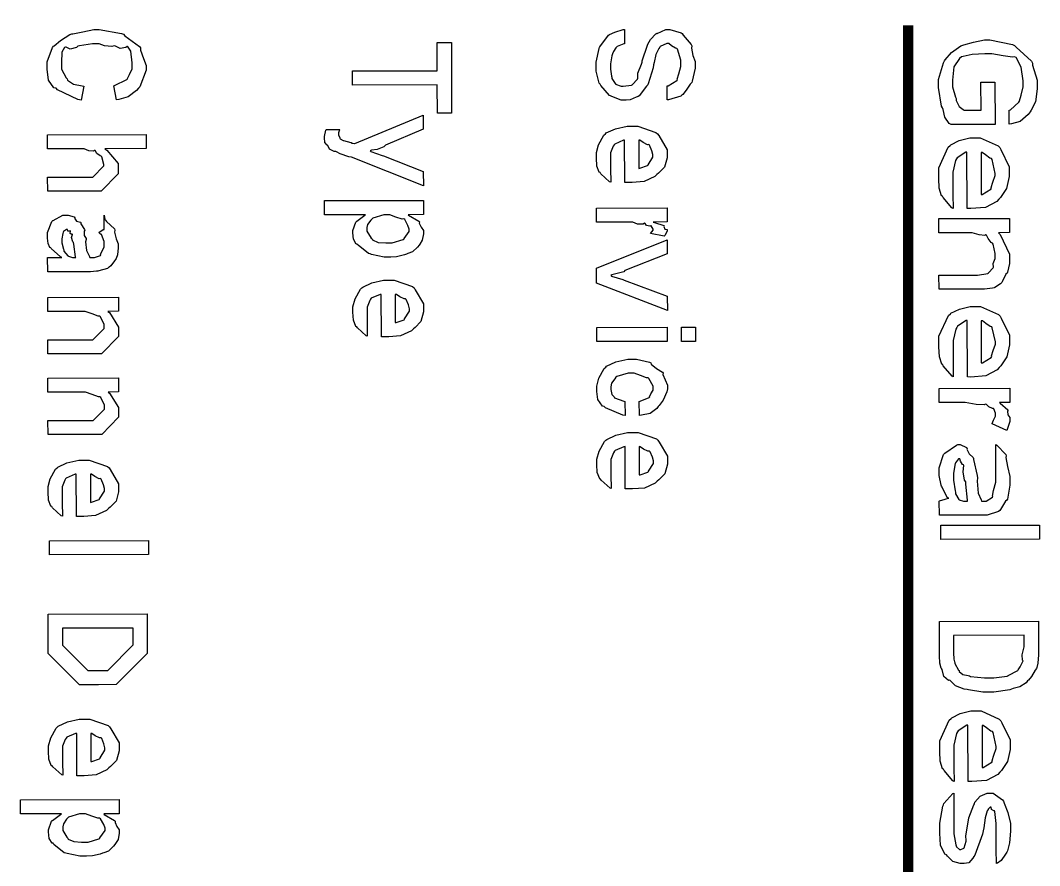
# Model space of a CAD drawing. Extents: x 0.1 to 11.6, y 0.3 to 16.2.
# Drawn here: x 8.852 to 9.854, y 3.405 to 4.237 of the extents above; entities that cross this region are included whole.
import ezdxf

# ---------------------------------------------------------------- set-up
doc = ezdxf.new("R2010")
doc.units = 0
doc.layers.get('0').update_dxf_attribs({"linetype": 'CONTINUOUS'})

msp = doc.modelspace()

# ---------------------------------------------------------------- linework, layer by layer
at = {"color": 0, "const_width": 0.01}
msp.add_lwpolyline([(9.72499, 4.23167), (9.72499, 2.87831)], dxfattribs=at)
at = {"color": 0}
for points in [[(8.91417, 4.17204), (8.91135, 4.15815), (8.90821, 4.15869), (8.88824, 4.16846), (8.88683, 4.16986), (8.88465, 4.17031), (8.87929, 4.17785), (8.87815, 4.18864), (8.87815, 4.19069), (8.87815, 4.19586), (8.88319, 4.21001), (8.88422, 4.21132), (8.88476, 4.21169), (8.89111, 4.21696), (8.90028, 4.22282), (8.90224, 4.22347), (8.90332, 4.22336), (8.91308, 4.22537), (8.92383, 4.2276), (8.9274, 4.2276), (8.92919, 4.22765), (8.95117, 4.22385), (8.95301, 4.22304), (8.95438, 4.22146), (8.96875, 4.21104), (8.96972, 4.20958), (8.96994, 4.20731), (8.97288, 4.19906), (8.97537, 4.19233), (8.97537, 4.19006), (8.97537, 4.18772), (8.96907, 4.17122), (8.96778, 4.16986), (8.96599, 4.16754), (8.95779, 4.16146), (8.94857, 4.1589), (8.94629, 4.15836), (8.94368, 4.17225), (8.94439, 4.17264), (8.95643, 4.17844), (8.95714, 4.17919), (8.95703, 4.17936), (8.95915, 4.18354), (8.96149, 4.18907), (8.96149, 4.19092), (8.96149, 4.19476), (8.96024, 4.20622), (8.95714, 4.21126), (8.95671, 4.2111), (8.9554, 4.21013), (8.94992, 4.20915), (8.94521, 4.21143), (8.9439, 4.21175), (8.94174, 4.2111), (8.93446, 4.21175), (8.92914, 4.21371), (8.9274, 4.21371), (8.92264, 4.21371), (8.90967, 4.21175), (8.90831, 4.21132), (8.90685, 4.21007), (8.90076, 4.20839), (8.8966, 4.21018), (8.89594, 4.21044), (8.89497, 4.20985), (8.89253, 4.20524), (8.89204, 4.19515), (8.89204, 4.19179), (8.89204, 4.18864), (8.89671, 4.18007), (8.89768, 4.17919), (8.89811, 4.17774), (8.90386, 4.17393), (8.91233, 4.17236), (8.91417, 4.17204)], [(9.44596, 4.2276), (9.44596, 4.21371), (9.44521, 4.2136), (9.43886, 4.2111), (9.43836, 4.21067), (9.4375, 4.20958), (9.435, 4.20611), (9.43403, 4.20367), (9.43381, 4.20285), (9.43338, 4.20176), (9.43207, 4.19379), (9.43207, 4.19114), (9.43207, 4.18858), (9.43315, 4.18169), (9.43338, 4.18093), (9.43349, 4.17947), (9.43685, 4.17458), (9.43728, 4.17421), (9.43722, 4.17383), (9.44276, 4.17204), (9.44467, 4.17204), (9.44467, 4.17204), (9.45269, 4.17296), (9.45335, 4.17312), (9.45335, 4.17324), (9.45888, 4.17893), (9.45921, 4.17985), (9.45921, 4.17985), (9.45921, 4.18457), (9.46283, 4.19347), (9.46332, 4.19547), (9.46349, 4.19672), (9.46847, 4.21235), (9.46897, 4.21326), (9.46897, 4.21326), (9.47168, 4.21793), (9.47678, 4.22353), (9.47765, 4.22412), (9.47819, 4.2239), (9.48654, 4.22781), (9.48936, 4.22781), (9.4904, 4.22781), (9.50157, 4.22439), (9.50261, 4.22368), (9.50353, 4.22217), (9.51161, 4.21306), (9.51215, 4.21175), (9.51178, 4.20947), (9.51324, 4.20199), (9.5154, 4.19613), (9.5154, 4.19417), (9.5154, 4.18951), (9.51269, 4.17686), (9.51215, 4.17551), (9.51069, 4.17388), (9.50672, 4.16803), (9.50347, 4.1639), (9.50239, 4.16314), (9.50125, 4.162), (9.48921, 4.15842), (9.48785, 4.15836), (9.48785, 4.17225), (9.48899, 4.17242), (9.4975, 4.17746), (9.49804, 4.17833), (9.49772, 4.17871), (9.49929, 4.18403), (9.50151, 4.19135), (9.50151, 4.19374), (9.50151, 4.1976), (9.49826, 4.20833), (9.49761, 4.20915), (9.49625, 4.20921), (9.49218, 4.21158), (9.48942, 4.21392), (9.4885, 4.21392), (9.48763, 4.21392), (9.48118, 4.21104), (9.48068, 4.21044), (9.4796, 4.20899), (9.47672, 4.20301), (9.4751, 4.19526), (9.47461, 4.19287), (9.47401, 4.18994), (9.4694, 4.17421), (9.46897, 4.17333), (9.46756, 4.17193), (9.46039, 4.16249), (9.45942, 4.16183), (9.45747, 4.16103), (9.45156, 4.15864), (9.44749, 4.15815), (9.44618, 4.15815), (9.44271, 4.15815), (9.43338, 4.16162), (9.43229, 4.16228), (9.43115, 4.1626), (9.42253, 4.17253), (9.42188, 4.17378), (9.42096, 4.17486), (9.41818, 4.18658), (9.41818, 4.19049), (9.41818, 4.19542), (9.4209, 4.20893), (9.42144, 4.21024), (9.42171, 4.21072), (9.43012, 4.22206), (9.43121, 4.22282), (9.43121, 4.22282), (9.43647, 4.22521), (9.44456, 4.2276), (9.44596, 4.2276)], [(9.1785, 4.1869), (9.26183, 4.18712), (9.26183, 4.2149), (9.27572, 4.2149), (9.27593, 4.14546), (9.26204, 4.14546), (9.26183, 4.17324), (9.1785, 4.17301), (9.1785, 4.1869)], [(9.7965, 4.17594), (9.81039, 4.17594), (9.8106, 4.13428), (9.76742, 4.13428), (9.76551, 4.13525), (9.76113, 4.14128), (9.75933, 4.14899), (9.75874, 4.15078), (9.75776, 4.15235), (9.75483, 4.17063), (9.75483, 4.17247), (9.75483, 4.17856), (9.75988, 4.19504), (9.7609, 4.19678), (9.76144, 4.19797), (9.76768, 4.20508), (9.77675, 4.21154), (9.77869, 4.2124), (9.77978, 4.21257), (9.78939, 4.21528), (9.80007, 4.21761), (9.80365, 4.21761), (9.8055, 4.21767), (9.82781, 4.21294), (9.82969, 4.21197), (9.83117, 4.21029), (9.84625, 4.1965), (9.84728, 4.19461), (9.84728, 4.19276), (9.85206, 4.1779), (9.85206, 4.1729), (9.85206, 4.16922), (9.85032, 4.15668), (9.84608, 4.14828), (9.84489, 4.14665), (9.8431, 4.14404), (9.83524, 4.13732), (9.82667, 4.13493), (9.82449, 4.1345), (9.82449, 4.14839), (9.82553, 4.14876), (9.83404, 4.15603), (9.83469, 4.15707), (9.83442, 4.15739), (9.83604, 4.16303), (9.83817, 4.17117), (9.83817, 4.17269), (9.83817, 4.17725), (9.83604, 4.19075), (9.83111, 4.20014), (9.82969, 4.20068), (9.82781, 4.20036), (9.81847, 4.20176), (9.80729, 4.20378), (9.80453, 4.20372), (9.80035, 4.20372), (9.78787, 4.20301), (9.77914, 4.20122), (9.77761, 4.20068), (9.77539, 4.19928), (9.76981, 4.19092), (9.76872, 4.17774), (9.76872, 4.17333), (9.76872, 4.17128), (9.77165, 4.16103), (9.77219, 4.15989), (9.7724, 4.15788), (9.77528, 4.15207), (9.77924, 4.14899), (9.78, 4.14817), (9.79671, 4.14817), (9.7965, 4.17594)], [(9.15256, 4.12929), (9.16581, 4.12929), (9.16553, 4.1289), (9.16471, 4.12597), (9.16471, 4.12494), (9.16471, 4.12392), (9.16581, 4.1211), (9.16601, 4.12082), (9.16613, 4.12011), (9.16911, 4.1186), (9.16949, 4.11843), (9.16949, 4.11843), (9.17682, 4.11638), (9.17796, 4.11604), (9.17785, 4.11604), (9.17751, 4.11572), (9.18044, 4.1155), (9.18078, 4.1154), (9.24804, 4.14339), (9.24804, 4.1295), (9.21072, 4.11388), (9.20915, 4.11236), (9.20281, 4.10949), (9.19706, 4.10889), (9.19575, 4.10846), (9.19635, 4.10758), (9.20747, 4.10379), (9.20876, 4.10325), (9.24804, 4.08783), (9.24826, 4.07394), (9.17751, 4.10194), (9.17464, 4.10254), (9.16635, 4.10525), (9.1626, 4.10747), (9.16189, 4.10781), (9.16032, 4.10781), (9.1556, 4.11003), (9.15408, 4.11356), (9.15365, 4.1141), (9.15349, 4.11399), (9.15115, 4.11643), (9.15082, 4.12104), (9.15082, 4.12256), (9.15082, 4.12256), (9.15224, 4.12869), (9.15256, 4.12929)], [(9.43224, 4.09104), (9.43246, 4.07758), (9.43132, 4.07796), (9.42269, 4.08578), (9.42204, 4.08692), (9.42111, 4.08724), (9.41878, 4.09337), (9.41835, 4.1014), (9.41835, 4.10406), (9.41835, 4.10667), (9.42051, 4.11436), (9.42572, 4.12381), (9.42725, 4.12511), (9.428, 4.12587), (9.43696, 4.13004), (9.44851, 4.13271), (9.45242, 4.13271), (9.45893, 4.13271), (9.47694, 4.12642), (9.47846, 4.12511), (9.4796, 4.12332), (9.48779, 4.10938), (9.48779, 4.10471), (9.48779, 4.10156), (9.48525, 4.09212), (9.47944, 4.08626), (9.47781, 4.08496), (9.47581, 4.08301), (9.46522, 4.07813), (9.4535, 4.07715), (9.4496, 4.07715), (9.44878, 4.07715), (9.44694, 4.07715), (9.44635, 4.07715), (9.44612, 4.11882), (9.44499, 4.11876), (9.43631, 4.11496), (9.43571, 4.11426), (9.43485, 4.11279), (9.43224, 4.10628), (9.43224, 4.10406), (9.43224, 4.10211), (9.43224, 4.09771), (9.43224, 4.09625), (9.43224, 4.09494), (9.43224, 4.09201), (9.43224, 4.09104)], [(8.87831, 4.12418), (8.97553, 4.1244), (8.97553, 4.11051), (8.93474, 4.11029), (8.93679, 4.1091), (8.94775, 4.09571), (8.94775, 4.09119), (8.94775, 4.08556), (8.93126, 4.06863), (8.9215, 4.06863), (8.87853, 4.06863), (8.87831, 4.08251), (8.91846, 4.08251), (8.92279, 4.08251), (8.93386, 4.09358), (8.93386, 4.09489), (8.93386, 4.09489), (8.93169, 4.10249), (8.93126, 4.10314), (8.93012, 4.10325), (8.92692, 4.10568), (8.92524, 4.1085), (8.92453, 4.10878), (8.92356, 4.10813), (8.919, 4.1084), (8.9145, 4.11029), (8.91303, 4.11029), (8.87831, 4.11029), (8.87831, 4.12418)], [(9.76893, 4.06543), (9.76915, 4.05154), (9.76801, 4.05219), (9.75933, 4.06233), (9.75874, 4.06369), (9.75781, 4.06407), (9.75547, 4.0715), (9.75504, 4.08111), (9.75504, 4.08431), (9.75504, 4.09164), (9.76443, 4.11203), (9.76633, 4.11361), (9.76688, 4.11432), (9.77518, 4.11838), (9.78575, 4.12099), (9.78933, 4.12099), (9.79579, 4.12099), (9.81358, 4.11307), (9.81515, 4.11143), (9.81629, 4.10949), (9.82449, 4.09272), (9.82449, 4.08713), (9.82449, 4.08317), (9.82189, 4.07129), (9.81597, 4.0625), (9.81429, 4.06087), (9.81228, 4.05849), (9.801, 4.05251), (9.78657, 4.05149), (9.78304, 4.05154), (9.78282, 4.1071), (9.78174, 4.1071), (9.77322, 4.10146), (9.77263, 4.10037), (9.77171, 4.09869), (9.76893, 4.08746), (9.76893, 4.08365), (9.76893, 4.08083), (9.76893, 4.07449), (9.76893, 4.07238), (9.76893, 4.07064), (9.76893, 4.06674), (9.76893, 4.06543)], [(9.46001, 4.11882), (9.46001, 4.09104), (9.46099, 4.09115), (9.46858, 4.09386), (9.46912, 4.09429), (9.46912, 4.09467), (9.4739, 4.10221), (9.4739, 4.10471), (9.4739, 4.10471), (9.47293, 4.1084), (9.47065, 4.11382), (9.47, 4.11447), (9.46864, 4.11436), (9.46436, 4.11638), (9.46104, 4.11876), (9.46001, 4.11882)], [(9.79671, 4.06543), (9.79779, 4.06549), (9.80632, 4.07075), (9.80692, 4.07172), (9.80664, 4.07221), (9.80838, 4.07747), (9.8106, 4.08393), (9.8106, 4.08604), (9.8106, 4.08604), (9.80751, 4.09983), (9.80692, 4.10081), (9.80544, 4.10118), (9.80122, 4.10428), (9.79779, 4.10667), (9.79671, 4.10667), (9.79671, 4.06543)], [(9.15093, 4.05929), (9.24815, 4.05951), (9.24815, 4.04563), (9.23318, 4.04542), (9.23335, 4.04492), (9.2436, 4.03911), (9.24425, 4.03847), (9.24403, 4.03728), (9.24588, 4.03315), (9.24815, 4.02983), (9.24815, 4.02869), (9.24815, 4.02664), (9.24701, 4.02035), (9.24453, 4.01644), (9.24382, 4.01546), (9.2424, 4.01367), (9.23747, 4.00894), (9.23296, 4.00726), (9.23167, 4.00678), (9.22939, 4.00603), (9.22179, 4.00412), (9.21599, 4.00375), (9.21408, 4.00375), (9.20947, 4.00375), (9.197, 4.00646), (9.19564, 4.007), (9.19401, 4.00726), (9.18381, 4.01551), (9.18306, 4.01654), (9.18212, 4.01654), (9.17925, 4.02143), (9.17871, 4.02772), (9.17871, 4.02979), (9.17871, 4.02979), (9.18158, 4.03825), (9.18218, 4.0389), (9.18251, 4.03896), (9.19037, 4.04497), (9.19129, 4.04542), (9.15093, 4.04542), (9.15093, 4.05929)], [(9.41846, 4.05197), (9.4879, 4.05219), (9.4879, 4.03831), (9.47401, 4.03808), (9.47542, 4.03776), (9.48465, 4.03472), (9.48508, 4.0344), (9.48481, 4.03386), (9.48579, 4.03136), (9.4879, 4.03087), (9.4879, 4.03071), (9.4879, 4.02914), (9.48551, 4.02496), (9.48508, 4.02442), (9.4714, 4.02701), (9.4714, 4.02701), (9.47401, 4.03011), (9.47401, 4.03114), (9.47401, 4.03114), (9.47217, 4.0344), (9.47185, 4.03461), (9.47097, 4.03424), (9.46772, 4.03472), (9.46631, 4.03689), (9.46576, 4.037), (9.4644, 4.03619), (9.45882, 4.03624), (9.45426, 4.03808), (9.45275, 4.03808), (9.41846, 4.03808), (9.41846, 4.05197)], [(8.89236, 4.00321), (8.89106, 4.00396), (8.88206, 4.0121), (8.88151, 4.01297), (8.88075, 4.01303), (8.87885, 4.01719), (8.87847, 4.02251), (8.87847, 4.02425), (8.87847, 4.0281), (8.8826, 4.03879), (8.88346, 4.03967), (8.8839, 4.03982), (8.8935, 4.04487), (8.89671, 4.04487), (8.89882, 4.04487), (8.90451, 4.04324), (8.90517, 4.04292), (8.90494, 4.04221), (8.90701, 4.03917), (8.91086, 4.03825), (8.91124, 4.03771), (8.91119, 4.03662), (8.91471, 4.03103), (8.91493, 4.03033), (8.91444, 4.02914), (8.9145, 4.0249), (8.91629, 4.02219), (8.91644, 4.02121), (8.91585, 4.01888), (8.91683, 4.01015), (8.91976, 4.00418), (8.92014, 4.00321), (8.92074, 4.00321), (8.92204, 4.00321), (8.92253, 4.00321), (8.92458, 4.00321), (8.93033, 4.00537), (8.93078, 4.00581), (8.93039, 4.00624), (8.93403, 4.01389), (8.93403, 4.01644), (8.93403, 4.01893), (8.93147, 4.02588), (8.93099, 4.02642), (8.9305, 4.02636), (8.92882, 4.02794), (8.933, 4.03076), (8.93403, 4.03099), (8.93403, 4.04487), (8.93397, 4.04487), (8.93474, 4.04058), (8.93554, 4.0401), (8.93642, 4.03879), (8.94412, 4.03142), (8.94467, 4.03033), (8.94433, 4.02826), (8.94575, 4.02165), (8.94792, 4.01676), (8.94792, 4.01514), (8.94792, 4.01286), (8.94726, 4.00603), (8.94575, 4.00233), (8.94532, 4.00147), (8.94418, 3.99994), (8.94081, 3.99528), (8.93901, 3.99382), (8.93837, 3.99343), (8.93728, 3.99268), (8.92899, 3.99013), (8.92796, 3.98996), (8.92665, 3.98981), (8.92062, 3.98932), (8.91862, 3.98932), (8.90756, 3.98932), (8.90315, 3.98932), (8.89324, 3.98932), (8.88997, 3.98932), (8.88715, 3.98932), (8.88081, 3.98932), (8.87869, 3.98932), (8.87847, 4.00321), (8.88194, 4.00321), (8.88976, 4.00321), (8.89236, 4.00321)], [(9.213, 4.04542), (9.20915, 4.04542), (9.1984, 4.04215), (9.1976, 4.0415), (9.19646, 4.04015), (9.19319, 4.03581), (9.1926, 4.03276), (9.1926, 4.03174), (9.1926, 4.02924), (9.19672, 4.02246), (9.1976, 4.02175), (9.19803, 4.02072), (9.20356, 4.01818), (9.2111, 4.01764), (9.21365, 4.01764), (9.2175, 4.01764), (9.22819, 4.02111), (9.22906, 4.02175), (9.22917, 4.02208), (9.23426, 4.02903), (9.23426, 4.03131), (9.23426, 4.03131), (9.23286, 4.03494), (9.22971, 4.04058), (9.22885, 4.04129), (9.22721, 4.04118), (9.22108, 4.04318), (9.215, 4.04542), (9.213, 4.04542)], [(9.75538, 3.97217), (9.75515, 3.98606), (9.78965, 3.98606), (9.79324, 3.98606), (9.80344, 3.98768), (9.80399, 3.98801), (9.80393, 3.98817), (9.80865, 3.99322), (9.80897, 3.99387), (9.80886, 3.99387), (9.80869, 3.9975), (9.81071, 4.00228), (9.81071, 4.00385), (9.81071, 4.00726), (9.80854, 4.01654), (9.80811, 4.01753), (9.80675, 4.01818), (9.80365, 4.02203), (9.80203, 4.02522), (9.80137, 4.02556), (9.80029, 4.02496), (9.79482, 4.02576), (9.78797, 4.02772), (9.78575, 4.02772), (9.75515, 4.02772), (9.75515, 4.04161), (9.8246, 4.04183), (9.8246, 4.02794), (9.81396, 4.02772), (9.81543, 4.02599), (9.8246, 4.00678), (9.8246, 4.00038), (9.8246, 3.99729), (9.82275, 3.98888), (9.82243, 3.98801), (9.82107, 3.98699), (9.81754, 3.97939), (9.817, 3.97868), (9.81597, 3.97749), (9.81033, 3.97369), (9.80963, 3.97347), (9.80783, 3.97314), (9.80003, 3.97217), (9.79747, 3.97217), (9.75538, 3.97217)], [(8.90625, 4.00321), (8.90603, 4.00407), (8.90419, 4.01654), (8.90408, 4.01818), (8.90315, 4.01888), (8.90196, 4.02289), (8.90289, 4.02582), (8.90278, 4.02621), (8.9024, 4.0261), (8.90067, 4.02707), (8.90104, 4.02946), (8.90082, 4.02968), (8.90039, 4.02935), (8.89839, 4.02914), (8.89806, 4.03099), (8.898, 4.03099), (8.89697, 4.03099), (8.89415, 4.02881), (8.89388, 4.02838), (8.8935, 4.02696), (8.89236, 4.02186), (8.89236, 4.02013), (8.89236, 4.01779), (8.89399, 4.0115), (8.89432, 4.01079), (8.89447, 4.0095), (8.89844, 4.00504), (8.89887, 4.00472), (8.89887, 4.00472), (8.90294, 4.00321), (8.90429, 4.00321), (8.90625, 4.00321)], [(9.41851, 3.993), (9.48796, 4.02078), (9.48796, 4.00689), (9.44629, 3.99061), (9.44515, 3.98921), (9.4336, 3.98622), (9.4324, 3.98583), (9.43326, 3.98497), (9.44433, 3.98161), (9.44564, 3.98107), (9.48796, 3.96522), (9.48817, 3.95133), (9.41851, 3.97803), (9.41851, 3.993)], [(9.19271, 3.93929), (9.19293, 3.92583), (9.19179, 3.92621), (9.18317, 3.93403), (9.18251, 3.93517), (9.18158, 3.93549), (9.17925, 3.94162), (9.17882, 3.94965), (9.17882, 3.95231), (9.17882, 3.95492), (9.18099, 3.96262), (9.18619, 3.97206), (9.18772, 3.97336), (9.18847, 3.97412), (9.19743, 3.97829), (9.20899, 3.98096), (9.21289, 3.98096), (9.2194, 3.98096), (9.23742, 3.97467), (9.23893, 3.97336), (9.24007, 3.97157), (9.24826, 3.95763), (9.24826, 3.95296), (9.24826, 3.94982), (9.24571, 3.94038), (9.2399, 3.93451), (9.23828, 3.93321), (9.23628, 3.93126), (9.22569, 3.92638), (9.21397, 3.9254), (9.21007, 3.9254), (9.20925, 3.9254), (9.20742, 3.9254), (9.20682, 3.9254), (9.2066, 3.96707), (9.20546, 3.96701), (9.19678, 3.96322), (9.19618, 3.96251), (9.19532, 3.96104), (9.19271, 3.95454), (9.19271, 3.95231), (9.19271, 3.95036), (9.19271, 3.94596), (9.19271, 3.9445), (9.19271, 3.94319), (9.19271, 3.94026), (9.19271, 3.93929)], [(8.87858, 3.96408), (8.94803, 3.96431), (8.94803, 3.95042), (8.93782, 3.95019), (8.93918, 3.94911), (8.94803, 3.93494), (8.94803, 3.93024), (8.94803, 3.92546), (8.93153, 3.90853), (8.92046, 3.90853), (8.87879, 3.90853), (8.87858, 3.92242), (8.91721, 3.92242), (8.92307, 3.92242), (8.93414, 3.93349), (8.93414, 3.93457), (8.93414, 3.93733), (8.9305, 3.94488), (8.92979, 3.94564), (8.92828, 3.94564), (8.92225, 3.94792), (8.91553, 3.95019), (8.91331, 3.95019), (8.87858, 3.95019), (8.87858, 3.96408)], [(9.22049, 3.96707), (9.22049, 3.93929), (9.22146, 3.9394), (9.22906, 3.94211), (9.2296, 3.94254), (9.2296, 3.94293), (9.23438, 3.95047), (9.23438, 3.95296), (9.23438, 3.95296), (9.2334, 3.95665), (9.23112, 3.96207), (9.23047, 3.96272), (9.22911, 3.96262), (9.22483, 3.96463), (9.22151, 3.96701), (9.22049, 3.96707)], [(9.76921, 3.89968), (9.76942, 3.88579), (9.76828, 3.88644), (9.7596, 3.8966), (9.759, 3.89794), (9.75808, 3.89833), (9.75575, 3.90576), (9.75532, 3.91536), (9.75532, 3.91857), (9.75532, 3.92589), (9.76471, 3.94629), (9.7666, 3.94786), (9.76714, 3.94857), (9.77544, 3.95264), (9.78603, 3.95524), (9.78961, 3.95524), (9.79606, 3.95524), (9.81386, 3.94732), (9.81543, 3.94569), (9.81657, 3.94374), (9.82476, 3.92697), (9.82476, 3.92139), (9.82476, 3.91743), (9.82215, 3.90554), (9.81625, 3.89675), (9.81456, 3.89513), (9.81256, 3.89274), (9.80126, 3.88678), (9.78683, 3.88574), (9.78331, 3.88579), (9.7831, 3.94135), (9.78201, 3.94135), (9.77349, 3.93571), (9.77289, 3.93463), (9.77197, 3.93294), (9.76921, 3.92171), (9.76921, 3.91792), (9.76921, 3.9151), (9.76921, 3.90875), (9.76921, 3.90663), (9.76921, 3.90489), (9.76921, 3.90099), (9.76921, 3.89968)], [(9.79699, 3.89968), (9.79807, 3.89974), (9.80658, 3.905), (9.80718, 3.90599), (9.80692, 3.90647), (9.80865, 3.91174), (9.81088, 3.91818), (9.81088, 3.92031), (9.81088, 3.92031), (9.80778, 3.93408), (9.80718, 3.93506), (9.80572, 3.93544), (9.80149, 3.93853), (9.79807, 3.94092), (9.79699, 3.94092), (9.79699, 3.89968)], [(9.41862, 3.93446), (9.48807, 3.93468), (9.48807, 3.92079), (9.41862, 3.92057), (9.41862, 3.93446)], [(9.50196, 3.93468), (9.51585, 3.93468), (9.51585, 3.92079), (9.50196, 3.92079), (9.50196, 3.93468)], [(9.44644, 3.86165), (9.44667, 3.84776), (9.44444, 3.8481), (9.42731, 3.85547), (9.42606, 3.85667), (9.42421, 3.85715), (9.4196, 3.86356), (9.41868, 3.87158), (9.41868, 3.87424), (9.41867, 3.87685), (9.42085, 3.88465), (9.42606, 3.89421), (9.42757, 3.89551), (9.42828, 3.89632), (9.43728, 3.90067), (9.44917, 3.90332), (9.45318, 3.90332), (9.45785, 3.90332), (9.47049, 3.90044), (9.47185, 3.89985), (9.47222, 3.89844), (9.47754, 3.89426), (9.48335, 3.89063), (9.484, 3.88943), (9.48383, 3.88824), (9.48813, 3.87761), (9.48813, 3.87403), (9.48753, 3.87126), (9.4841, 3.86285), (9.48008, 3.85781), (9.47922, 3.85667), (9.47786, 3.85476), (9.47119, 3.84988), (9.46272, 3.8481), (9.46056, 3.84776), (9.46033, 3.86165), (9.46149, 3.86187), (9.47017, 3.86567), (9.47075, 3.86621), (9.47065, 3.86626), (9.472, 3.86925), (9.47424, 3.87283), (9.47424, 3.87403), (9.47422, 3.87679), (9.47006, 3.88439), (9.46924, 3.8851), (9.46767, 3.88504), (9.46164, 3.88721), (9.45546, 3.88943), (9.4534, 3.88943), (9.44943, 3.88943), (9.43836, 3.88618), (9.43756, 3.88553), (9.43636, 3.88411), (9.43317, 3.87956), (9.43257, 3.87608), (9.43256, 3.87489), (9.43256, 3.87332), (9.43338, 3.86849), (9.43528, 3.86681), (9.43582, 3.86621), (9.43608, 3.86524), (9.44526, 3.86182), (9.44644, 3.86165)], [(8.87875, 3.88476), (8.94819, 3.88499), (8.94819, 3.8711), (8.93799, 3.87088), (8.93935, 3.86979), (8.94819, 3.85563), (8.94819, 3.85092), (8.94819, 3.84614), (8.93169, 3.82921), (8.92062, 3.82921), (8.87896, 3.82921), (8.87875, 3.8431), (8.91738, 3.8431), (8.92324, 3.8431), (8.93431, 3.85417), (8.93431, 3.85525), (8.93431, 3.85801), (8.93067, 3.86556), (8.92996, 3.86632), (8.92844, 3.86632), (8.92242, 3.8686), (8.91569, 3.87088), (8.91347, 3.87088), (8.87875, 3.87088), (8.87875, 3.88476)], [(9.75547, 3.86057), (9.75547, 3.87446), (9.82493, 3.87468), (9.82492, 3.86079), (9.81472, 3.86057), (9.8156, 3.85992), (9.82314, 3.85357), (9.8234, 3.85297), (9.82281, 3.85221), (9.82297, 3.84847), (9.82493, 3.84586), (9.82493, 3.84494), (9.82493, 3.84196), (9.82254, 3.83399), (9.8221, 3.83301), (9.80778, 3.83974), (9.80761, 3.83985), (9.80886, 3.84337), (9.81103, 3.84717), (9.81104, 3.84842), (9.81103, 3.85004), (9.80919, 3.85449), (9.80886, 3.85493), (9.80783, 3.85476), (9.80431, 3.85628), (9.80197, 3.85883), (9.80106, 3.85906), (9.79975, 3.85829), (9.79178, 3.85867), (9.78099, 3.86057), (9.7774, 3.86057), (9.75547, 3.86057)], [(9.43267, 3.78944), (9.43289, 3.77599), (9.43175, 3.77636), (9.42313, 3.78418), (9.42247, 3.78532), (9.42156, 3.78564), (9.41922, 3.79178), (9.41878, 3.79981), (9.41878, 3.80246), (9.41878, 3.80507), (9.42096, 3.81278), (9.42617, 3.82221), (9.42768, 3.82351), (9.42844, 3.82428), (9.43739, 3.82844), (9.44894, 3.83111), (9.45285, 3.83111), (9.45936, 3.83111), (9.47737, 3.82482), (9.47889, 3.82351), (9.48003, 3.82172), (9.48822, 3.80778), (9.48822, 3.80311), (9.48822, 3.79997), (9.48568, 3.79053), (9.47988, 3.78467), (9.47825, 3.78336), (9.47624, 3.78142), (9.46565, 3.77653), (9.45394, 3.77556), (9.45003, 3.77556), (9.44922, 3.77556), (9.44738, 3.77556), (9.44678, 3.77556), (9.44656, 3.81722), (9.44542, 3.81717), (9.43674, 3.81336), (9.43614, 3.81267), (9.43528, 3.81119), (9.43267, 3.80469), (9.43267, 3.80246), (9.43267, 3.80051), (9.43267, 3.79611), (9.43267, 3.79465), (9.43267, 3.79335), (9.43267, 3.79042), (9.43267, 3.78944)], [(9.46044, 3.81722), (9.46044, 3.78944), (9.46143, 3.78956), (9.46903, 3.79226), (9.46957, 3.79269), (9.46957, 3.79308), (9.47433, 3.80061), (9.47433, 3.80311), (9.47433, 3.80311), (9.47336, 3.80681), (9.47108, 3.81224), (9.47043, 3.81288), (9.46907, 3.81278), (9.46479, 3.81478), (9.46149, 3.81717), (9.46044, 3.81722)], [(9.81114, 3.80533), (9.81114, 3.81922), (9.81233, 3.81874), (9.82101, 3.80951), (9.82156, 3.80817), (9.82124, 3.80658), (9.82281, 3.79785), (9.82503, 3.78771), (9.82503, 3.78429), (9.82503, 3.77935), (9.82264, 3.7654), (9.82221, 3.76454), (9.82081, 3.76357), (9.81575, 3.75532), (9.81506, 3.75456), (9.81396, 3.75336), (9.80274, 3.74978), (9.79899, 3.74978), (9.77815, 3.74978), (9.77485, 3.74978), (9.76736, 3.74978), (9.76492, 3.74978), (9.76264, 3.74978), (9.75749, 3.74978), (9.75581, 3.74978), (9.75558, 3.76367), (9.75592, 3.76383), (9.76156, 3.76563), (9.76232, 3.76585), (9.76232, 3.76585), (9.76481, 3.7665), (9.76492, 3.7665), (9.76335, 3.76719), (9.75836, 3.7774), (9.75797, 3.77843), (9.75738, 3.7794), (9.75558, 3.78879), (9.75558, 3.79189), (9.75558, 3.7965), (9.75993, 3.8094), (9.76079, 3.81033), (9.76124, 3.81082), (9.77251, 3.81868), (9.77382, 3.81922), (9.77615, 3.81922), (9.78244, 3.81635), (9.78315, 3.81575), (9.78276, 3.81461), (9.78504, 3.81011), (9.78907, 3.80664), (9.78944, 3.80556), (9.78928, 3.80447), (9.79303, 3.78874), (9.79335, 3.78668), (9.79281, 3.78315), (9.794, 3.77149), (9.79693, 3.76476), (9.79725, 3.76367), (9.79943, 3.76367), (9.80165, 3.76367), (9.80789, 3.76747), (9.80832, 3.76824), (9.80783, 3.76861), (9.80903, 3.77403), (9.81114, 3.78222), (9.81114, 3.78494), (9.81114, 3.78819), (9.81114, 3.79551), (9.81114, 3.79796), (9.81114, 3.79981), (9.81114, 3.80399), (9.81114, 3.80533)], [(8.89274, 3.76237), (8.89296, 3.74892), (8.89182, 3.74929), (8.88319, 3.75711), (8.88254, 3.75825), (8.88162, 3.75857), (8.87929, 3.76471), (8.87885, 3.77274), (8.87885, 3.77539), (8.87885, 3.778), (8.88103, 3.78569), (8.88624, 3.79514), (8.88775, 3.79644), (8.88851, 3.79719), (8.89746, 3.80138), (8.90901, 3.80404), (8.91293, 3.80404), (8.91943, 3.80404), (8.93744, 3.79775), (8.93897, 3.79644), (8.94011, 3.79465), (8.94829, 3.78071), (8.94829, 3.77604), (8.94829, 3.77289), (8.94575, 3.76346), (8.93994, 3.7576), (8.93832, 3.75629), (8.93631, 3.75435), (8.92572, 3.74946), (8.91401, 3.74849), (8.9101, 3.74849), (8.90929, 3.74849), (8.90744, 3.74849), (8.90685, 3.74849), (8.90662, 3.79015), (8.90549, 3.7901), (8.89681, 3.78629), (8.89621, 3.7856), (8.89535, 3.78413), (8.89274, 3.77761), (8.89274, 3.77539), (8.89274, 3.77344), (8.89274, 3.76904), (8.89274, 3.76758), (8.89274, 3.76628), (8.89274, 3.76335), (8.89274, 3.76237)], [(9.78336, 3.76367), (9.78326, 3.76465), (9.78179, 3.78039), (9.78162, 3.78256), (9.78043, 3.78429), (9.77897, 3.79254), (9.77963, 3.79861), (9.77946, 3.79926), (9.77849, 3.79958), (9.77642, 3.8029), (9.77576, 3.80533), (9.77556, 3.80533), (9.77447, 3.80533), (9.77149, 3.80138), (9.77121, 3.80057), (9.77078, 3.79899), (9.76947, 3.7909), (9.76947, 3.78819), (9.76947, 3.78424), (9.77126, 3.7736), (9.77165, 3.77235), (9.77169, 3.77072), (9.77496, 3.76531), (9.77533, 3.76497), (9.77533, 3.76497), (9.77957, 3.76367), (9.78097, 3.76367), (9.78336, 3.76367)], [(8.92051, 3.79015), (8.92051, 3.76237), (8.9215, 3.76247), (8.9291, 3.76519), (8.92964, 3.76563), (8.92964, 3.766), (8.9344, 3.77354), (8.9344, 3.77604), (8.9344, 3.77604), (8.93343, 3.77974), (8.93115, 3.78515), (8.9305, 3.78581), (8.92914, 3.78569), (8.92486, 3.78771), (8.92156, 3.7901), (8.92051, 3.79015)], [(9.75711, 3.73985), (9.85433, 3.74007), (9.85433, 3.72618), (9.75711, 3.72597), (9.75711, 3.73985)], [(8.88043, 3.72467), (8.97765, 3.72488), (8.97765, 3.71099), (8.88043, 3.71078), (8.88043, 3.72467)], [(8.87913, 3.65246), (8.97635, 3.65267), (8.97635, 3.62381), (8.97635, 3.61382), (8.94596, 3.58322), (8.92839, 3.58301), (8.90994, 3.58301), (8.87913, 3.61361), (8.87913, 3.62207), (8.87913, 3.65246)], [(9.85308, 3.64546), (9.85308, 3.61486), (9.85308, 3.61225), (9.8526, 3.60433), (9.85146, 3.59993), (9.85113, 3.59901), (9.84983, 3.59717), (9.84635, 3.59119), (9.84353, 3.58751), (9.84244, 3.58664), (9.8411, 3.5849), (9.83496, 3.58074), (9.82835, 3.5791), (9.82682, 3.57861), (9.82514, 3.5779), (9.80914, 3.57579), (9.80382, 3.57579), (9.79861, 3.57579), (9.7844, 3.57796), (9.78299, 3.5784), (9.78011, 3.57872), (9.77169, 3.58187), (9.76693, 3.58632), (9.76585, 3.58729), (9.76454, 3.58713), (9.76004, 3.59099), (9.75831, 3.59782), (9.75781, 3.59901), (9.75732, 3.59918), (9.75607, 3.60428), (9.75586, 3.61143), (9.75586, 3.61376), (9.75586, 3.64524), (9.85308, 3.64546)], [(8.89301, 3.63857), (8.89301, 3.62272), (8.89301, 3.62185), (8.91818, 3.5969), (8.9286, 3.5969), (8.93772, 3.5969), (8.96246, 3.62207), (8.96246, 3.62315), (8.96246, 3.63878), (8.89301, 3.63857)], [(9.83919, 3.63157), (9.76975, 3.63135), (9.76975, 3.6166), (9.76975, 3.61447), (9.76996, 3.60796), (9.77061, 3.60547), (9.77083, 3.60487), (9.77094, 3.60394), (9.77463, 3.59739), (9.77518, 3.59685), (9.77522, 3.59586), (9.77864, 3.59304), (9.78418, 3.59196), (9.78538, 3.59164), (9.7864, 3.59115), (9.80007, 3.58968), (9.80468, 3.58968), (9.80935, 3.58968), (9.82226, 3.59153), (9.82335, 3.59185), (9.8234, 3.59201), (9.83274, 3.5969), (9.83333, 3.5975), (9.83333, 3.5975), (9.83524, 3.60058), (9.83789, 3.60568), (9.83811, 3.60661), (9.83735, 3.60699), (9.83729, 3.61236), (9.83919, 3.62011), (9.83919, 3.62267), (9.83919, 3.63157)], [(9.76992, 3.50157), (9.77012, 3.48768), (9.76899, 3.48833), (9.76031, 3.49849), (9.75971, 3.49983), (9.75879, 3.50022), (9.75646, 3.50765), (9.75603, 3.51725), (9.75603, 3.52046), (9.75603, 3.52778), (9.7654, 3.54818), (9.76731, 3.54975), (9.76785, 3.55046), (9.77615, 3.55453), (9.78672, 3.55713), (9.79031, 3.55713), (9.79676, 3.55713), (9.81456, 3.54921), (9.81614, 3.54758), (9.81728, 3.54563), (9.82547, 3.52886), (9.82547, 3.52328), (9.82547, 3.51932), (9.82286, 3.50743), (9.81694, 3.49864), (9.81526, 3.49701), (9.81326, 3.49463), (9.80197, 3.48867), (9.78754, 3.48762), (9.78401, 3.48768), (9.78381, 3.54324), (9.78271, 3.54324), (9.77419, 3.5376), (9.7736, 3.53651), (9.77268, 3.53483), (9.76992, 3.5236), (9.76992, 3.51981), (9.76992, 3.51699), (9.76992, 3.51064), (9.76992, 3.50851), (9.76992, 3.50678), (9.76992, 3.50288), (9.76992, 3.50157)], [(8.89324, 3.50732), (8.89344, 3.49388), (8.89231, 3.49425), (8.88368, 3.50207), (8.88303, 3.50319), (8.88211, 3.50353), (8.87978, 3.50965), (8.87935, 3.51768), (8.87935, 3.52035), (8.87935, 3.52294), (8.88151, 3.53065), (8.88672, 3.5401), (8.88824, 3.54139), (8.889, 3.54215), (8.89794, 3.54633), (8.9095, 3.54899), (8.91342, 3.54899), (8.91992, 3.54899), (8.93793, 3.54269), (8.93946, 3.54139), (8.9406, 3.53961), (8.94879, 3.52567), (8.94879, 3.521), (8.94879, 3.51785), (8.94624, 3.50842), (8.94043, 3.50256), (8.93881, 3.50125), (8.93679, 3.49929), (8.92622, 3.49442), (8.9145, 3.49343), (8.9106, 3.49343), (8.90978, 3.49343), (8.90793, 3.49343), (8.90733, 3.49343), (8.90712, 3.5351), (8.90597, 3.53504), (8.89729, 3.53125), (8.89671, 3.53054), (8.89583, 3.52908), (8.89324, 3.52257), (8.89324, 3.52035), (8.89324, 3.51839), (8.89324, 3.514), (8.89324, 3.51253), (8.89324, 3.51124), (8.89324, 3.50831), (8.89324, 3.50732)], [(9.79769, 3.50157), (9.79878, 3.50163), (9.80729, 3.50689), (9.80789, 3.50786), (9.80761, 3.50836), (9.80935, 3.51361), (9.81158, 3.52007), (9.81158, 3.52219), (9.81158, 3.52219), (9.80849, 3.53597), (9.80789, 3.53694), (9.80643, 3.53733), (9.80219, 3.54042), (9.79878, 3.54281), (9.79769, 3.54281), (9.79769, 3.50157)], [(8.92101, 3.5351), (8.92101, 3.50732), (8.92199, 3.50743), (8.92958, 3.51015), (8.93012, 3.51058), (8.93012, 3.51096), (8.9349, 3.5185), (8.9349, 3.521), (8.9349, 3.521), (8.93392, 3.52468), (8.93164, 3.53011), (8.93099, 3.53076), (8.92964, 3.53065), (8.92535, 3.53267), (8.92204, 3.53504), (8.92101, 3.5351)], [(8.85167, 3.46967), (8.94889, 3.46989), (8.94889, 3.456), (8.93392, 3.45578), (8.93408, 3.45524), (8.94433, 3.44928), (8.94499, 3.44862), (8.94476, 3.44743), (8.94661, 3.44347), (8.94889, 3.44021), (8.94889, 3.43907), (8.94889, 3.43701), (8.94775, 3.43072), (8.94526, 3.42681), (8.94456, 3.42583), (8.94314, 3.42404), (8.93821, 3.41932), (8.93371, 3.41764), (8.9324, 3.41715), (8.93012, 3.41639), (8.92253, 3.4145), (8.91672, 3.41411), (8.91482, 3.41411), (8.91021, 3.41411), (8.89774, 3.41683), (8.89638, 3.41737), (8.89475, 3.41764), (8.88456, 3.42589), (8.88379, 3.42692), (8.88286, 3.42692), (8.87999, 3.43181), (8.87944, 3.4381), (8.87944, 3.44015), (8.87944, 3.44015), (8.88232, 3.44862), (8.88292, 3.44928), (8.88325, 3.44933), (8.89111, 3.45535), (8.89204, 3.45578), (8.85167, 3.45578), (8.85167, 3.46967)], [(9.77001, 3.47635), (9.77001, 3.46246), (9.77001, 3.46072), (9.77001, 3.45682), (9.77001, 3.45551), (9.77001, 3.45171), (9.77001, 3.44319), (9.77001, 3.44032), (9.77001, 3.43636), (9.77197, 3.42535), (9.7724, 3.42449), (9.77246, 3.42356), (9.77567, 3.42079), (9.77675, 3.42079), (9.77675, 3.42079), (9.77979, 3.42225), (9.78, 3.42253), (9.78, 3.42253), (9.78196, 3.42914), (9.78217, 3.43012), (9.78185, 3.43408), (9.78483, 3.45204), (9.78976, 3.46468), (9.79042, 3.46593), (9.79075, 3.46739), (9.79585, 3.47336), (9.80285, 3.47635), (9.80518, 3.47635), (9.8086, 3.47635), (9.81771, 3.46967), (9.81885, 3.46832), (9.81933, 3.46647), (9.82297, 3.45708), (9.82557, 3.44635), (9.82557, 3.44271), (9.82557, 3.43892), (9.82465, 3.42736), (9.82265, 3.41954), (9.8221, 3.41818), (9.82081, 3.41613), (9.81657, 3.40994), (9.81304, 3.40744), (9.8119, 3.4069), (9.81168, 3.42079), (9.81168, 3.42253), (9.81168, 3.42643), (9.81168, 3.42774), (9.81168, 3.43132), (9.81168, 3.4394), (9.81168, 3.44206), (9.81168, 3.44629), (9.81022, 3.45817), (9.80994, 3.45899), (9.80931, 3.45888), (9.80686, 3.46035), (9.80653, 3.46246), (9.80647, 3.46246), (9.80578, 3.46246), (9.80382, 3.46067), (9.80365, 3.46029), (9.80285, 3.45882), (9.80083, 3.4521), (9.79937, 3.44228), (9.79887, 3.43924), (9.79829, 3.43582), (9.79058, 3.41525), (9.78956, 3.41407), (9.78863, 3.41237), (9.78461, 3.40782), (9.78, 3.4069), (9.77849, 3.4069), (9.77604, 3.4069), (9.76888, 3.40913), (9.76372, 3.41417), (9.76264, 3.41558), (9.76101, 3.41629), (9.75694, 3.42507), (9.75612, 3.43685), (9.75612, 3.44075), (9.75612, 3.44678), (9.75917, 3.46338), (9.75982, 3.46485), (9.7601, 3.4661), (9.76893, 3.47592), (9.77001, 3.47635)], [(8.91374, 3.45578), (8.90989, 3.45578), (8.89914, 3.45253), (8.89833, 3.45188), (8.89719, 3.45053), (8.89393, 3.44618), (8.89333, 3.44314), (8.89333, 3.44211), (8.89333, 3.43961), (8.89746, 3.43283), (8.89833, 3.43213), (8.89876, 3.4311), (8.90429, 3.42854), (8.91183, 3.428), (8.91439, 3.428), (8.91824, 3.428), (8.92893, 3.43147), (8.92979, 3.43213), (8.9299, 3.43246), (8.935, 3.4394), (8.935, 3.44168), (8.935, 3.44168), (8.9336, 3.44532), (8.93044, 3.45096), (8.92958, 3.45165), (8.92796, 3.45156), (8.92182, 3.45356), (8.91575, 3.45578), (8.91374, 3.45578)]]:
    msp.add_lwpolyline(points, close=True, dxfattribs=at)

doc.saveas('drawing.dxf')
